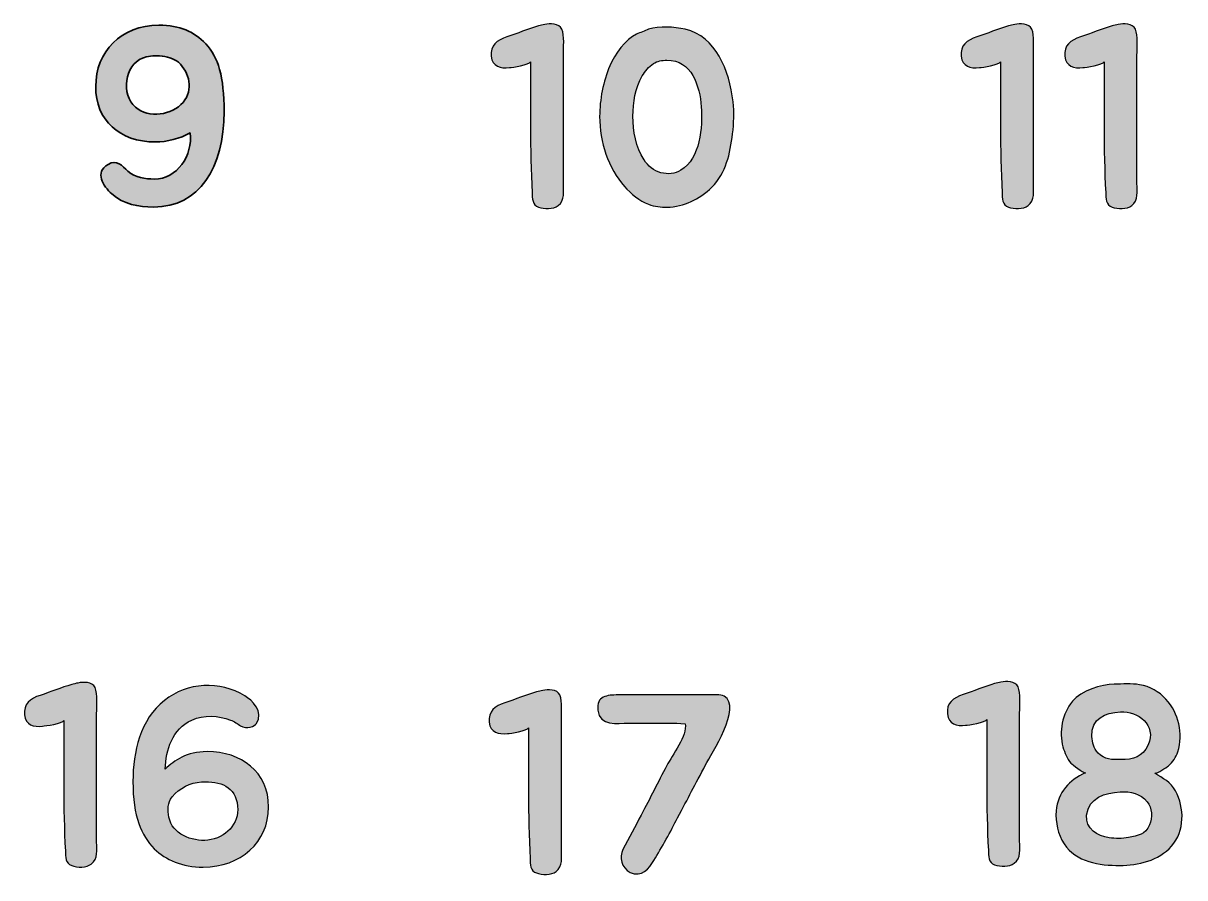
# Model space of a CAD drawing. Header units: millimetres. Extents: x 48 to 162, y 109 to 188.
# Drawn here: x 48.14 to 70.89, y 123.42 to 140.17 of the extents above; entities that cross this region are included whole.
import ezdxf

# ---------------------------------------------------------------- set-up
doc = ezdxf.new("R2010")
doc.units = ezdxf.units.MM
doc.header["$MEASUREMENT"] = 0
doc.layers.add('Layer 2', color=7, linetype='Continuous', lineweight=0)

# ---------------------------------------------------------------- blocks, each defined once
blk = doc.blocks.new('Block_27')
at = {"layer": 'Layer 2', "true_color": 0x000000, "transparency": 33554687}
h = blk.add_hatch(color=18, dxfattribs=at)
h.dxf.hatch_style = 2
edge = h.paths.add_edge_path()
edge.add_spline(control_points=[(58.352, 140.142), (58.451, 140.167), (58.634, 140.167), (58.688, 140.053), (58.742, 139.92), (58.718, 139.688), (58.718, 139.544), (58.718, 139.544), (58.718, 137.019), (58.718, 137.019), (58.718, 136.881), (58.752, 136.693), (58.614, 136.594), (58.52, 136.52), (58.337, 136.525), (58.229, 136.565), (58.11, 136.604), (58.105, 136.738), (58.105, 136.846), (58.06, 137.711), (58.075, 138.531), (58.075, 139.411), (58.055, 139.352), (57.715, 139.297), (57.66, 139.297), (57.487, 139.278), (57.324, 139.317), (57.304, 139.52), (57.28, 139.727), (57.418, 139.841), (57.611, 139.9), (57.818, 139.969), (58.021, 140.053), (58.229, 140.113), (58.273, 140.123), (58.312, 140.137), (58.352, 140.142)], knot_values=[0, 0, 0, 0, 1, 1, 1, 2, 2, 2, 3, 3, 3, 4, 4, 4, 5, 5, 5, 6, 6, 6, 7, 7, 7, 8, 8, 8, 9, 9, 9, 10, 10, 10, 11, 11, 11, 12, 12, 12, 12], degree=3, periodic=0)
h = blk.add_hatch(color=18, dxfattribs=at)
h.dxf.hatch_style = 2
edge = h.paths.add_edge_path()
edge.add_spline(control_points=[(60.481, 139.376), (60.392, 139.317), (60.318, 139.228), (60.263, 139.134), (60.125, 138.897), (60.08, 138.615), (60.08, 138.344), (60.08, 138.062), (60.135, 137.736), (60.298, 137.489), (60.377, 137.37), (60.485, 137.276), (60.629, 137.237), (60.762, 137.202), (60.901, 137.212), (61.019, 137.286), (61.4, 137.518), (61.449, 138.131), (61.419, 138.531), (61.39, 138.927), (61.232, 139.456), (60.742, 139.441), (60.654, 139.441), (60.56, 139.426), (60.481, 139.376)], knot_values=[0, 0, 0, 0, 1, 1, 1, 2, 2, 2, 3, 3, 3, 4, 4, 4, 5, 5, 5, 6, 6, 6, 7, 7, 7, 8, 8, 8, 8], degree=3, periodic=0)
edge = h.paths.add_edge_path()
edge.add_spline(control_points=[(60.387, 136.619), (60.209, 136.688), (60.046, 136.817), (59.912, 136.97), (59.596, 137.326), (59.428, 137.84), (59.428, 138.339), (59.428, 138.675), (59.497, 139.021), (59.626, 139.332), (59.72, 139.554), (59.942, 139.856), (60.15, 139.95), (60.224, 139.984), (60.308, 140.019), (60.387, 140.048), (60.599, 140.113), (60.886, 140.098), (61.103, 140.048), (61.706, 139.905), (61.968, 139.253), (62.042, 138.625), (62.067, 138.418), (62.057, 138.205), (62.032, 137.998), (61.983, 137.612), (61.904, 137.232), (61.627, 136.955), (61.38, 136.713), (61.079, 136.57), (60.748, 136.56), (60.629, 136.56), (60.505, 136.575), (60.387, 136.619)], knot_values=[0, 0, 0, 0, 1, 1, 1, 2, 2, 2, 3, 3, 3, 4, 4, 4, 5, 5, 5, 6, 6, 6, 7, 7, 7, 8, 8, 8, 9, 9, 9, 10, 10, 10, 11, 11, 11, 11], degree=3, periodic=0)
at = {"layer": 'Layer 2', "color": 18, "lineweight": 25, "true_color": 0x000000}
for points, knots in [([(58.352, 140.142), (58.451, 140.167), (58.634, 140.167), (58.688, 140.053), (58.742, 139.92), (58.718, 139.688), (58.718, 139.544), (58.718, 139.544), (58.718, 137.019), (58.718, 137.019), (58.718, 136.881), (58.752, 136.693), (58.614, 136.594), (58.52, 136.52), (58.337, 136.525), (58.229, 136.565), (58.11, 136.604), (58.105, 136.738), (58.105, 136.846), (58.06, 137.711), (58.075, 138.531), (58.075, 139.411), (58.055, 139.352), (57.715, 139.297), (57.66, 139.297), (57.487, 139.278), (57.324, 139.317), (57.304, 139.52), (57.28, 139.727), (57.418, 139.841), (57.611, 139.9), (57.818, 139.969), (58.021, 140.053), (58.229, 140.113), (58.273, 140.123), (58.312, 140.137), (58.352, 140.142)], [0, 0, 0, 0, 1, 1, 1, 2, 2, 2, 3, 3, 3, 4, 4, 4, 5, 5, 5, 6, 6, 6, 7, 7, 7, 8, 8, 8, 9, 9, 9, 10, 10, 10, 11, 11, 11, 12, 12, 12, 12]), ([(60.387, 136.619), (60.209, 136.688), (60.046, 136.817), (59.912, 136.97), (59.596, 137.326), (59.428, 137.84), (59.428, 138.339), (59.428, 138.675), (59.497, 139.021), (59.626, 139.332), (59.72, 139.554), (59.942, 139.856), (60.15, 139.95), (60.224, 139.984), (60.308, 140.019), (60.387, 140.048), (60.599, 140.113), (60.886, 140.098), (61.103, 140.048), (61.706, 139.905), (61.968, 139.253), (62.042, 138.625), (62.067, 138.418), (62.057, 138.205), (62.032, 137.998), (61.983, 137.612), (61.904, 137.232), (61.627, 136.955), (61.38, 136.713), (61.079, 136.57), (60.748, 136.56), (60.629, 136.56), (60.505, 136.575), (60.387, 136.619)], [0, 0, 0, 0, 1, 1, 1, 2, 2, 2, 3, 3, 3, 4, 4, 4, 5, 5, 5, 6, 6, 6, 7, 7, 7, 8, 8, 8, 9, 9, 9, 10, 10, 10, 11, 11, 11, 11]), ([(60.481, 139.376), (60.392, 139.317), (60.318, 139.228), (60.263, 139.134), (60.125, 138.897), (60.08, 138.615), (60.08, 138.344), (60.08, 138.062), (60.135, 137.736), (60.298, 137.489), (60.377, 137.37), (60.485, 137.276), (60.629, 137.237), (60.762, 137.202), (60.901, 137.212), (61.019, 137.286), (61.4, 137.518), (61.449, 138.131), (61.419, 138.531), (61.39, 138.927), (61.232, 139.456), (60.742, 139.441), (60.654, 139.441), (60.56, 139.426), (60.481, 139.376)], [0, 0, 0, 0, 1, 1, 1, 2, 2, 2, 3, 3, 3, 4, 4, 4, 5, 5, 5, 6, 6, 6, 7, 7, 7, 8, 8, 8, 8])]:
    blk.add_open_spline(points, degree=3, knots=knots, dxfattribs=at)
blk = doc.blocks.new('Block_28')
at = {"layer": 'Layer 2', "true_color": 0x000000, "transparency": 33554687}
h = blk.add_hatch(color=18, dxfattribs=at)
h.dxf.hatch_style = 2
edge = h.paths.add_edge_path()
edge.add_spline(control_points=[(67.558, 140.142), (67.657, 140.167), (67.84, 140.167), (67.894, 140.053), (67.948, 139.92), (67.924, 139.688), (67.924, 139.544), (67.924, 139.544), (67.924, 137.019), (67.924, 137.019), (67.924, 136.881), (67.958, 136.693), (67.82, 136.594), (67.726, 136.52), (67.543, 136.525), (67.435, 136.565), (67.316, 136.604), (67.311, 136.738), (67.311, 136.846), (67.267, 137.711), (67.281, 138.531), (67.281, 139.411), (67.261, 139.352), (66.921, 139.297), (66.866, 139.297), (66.693, 139.278), (66.53, 139.317), (66.51, 139.52), (66.486, 139.727), (66.624, 139.841), (66.817, 139.9), (67.024, 139.969), (67.227, 140.053), (67.435, 140.113), (67.479, 140.123), (67.518, 140.137), (67.558, 140.142)], knot_values=[0, 0, 0, 0, 1, 1, 1, 2, 2, 2, 3, 3, 3, 4, 4, 4, 5, 5, 5, 6, 6, 6, 7, 7, 7, 8, 8, 8, 9, 9, 9, 10, 10, 10, 11, 11, 11, 12, 12, 12, 12], degree=3, periodic=0)
h = blk.add_hatch(color=18, dxfattribs=at)
h.dxf.hatch_style = 2
edge = h.paths.add_edge_path()
edge.add_spline(control_points=[(69.588, 140.142), (69.687, 140.167), (69.87, 140.167), (69.924, 140.053), (69.978, 139.92), (69.954, 139.688), (69.954, 139.544), (69.954, 139.544), (69.954, 137.019), (69.954, 137.019), (69.954, 136.881), (69.988, 136.693), (69.85, 136.594), (69.756, 136.52), (69.573, 136.525), (69.465, 136.565), (69.346, 136.604), (69.341, 136.738), (69.341, 136.846), (69.296, 137.711), (69.311, 138.531), (69.311, 139.411), (69.291, 139.352), (68.951, 139.297), (68.896, 139.297), (68.723, 139.278), (68.56, 139.317), (68.54, 139.52), (68.516, 139.727), (68.654, 139.841), (68.847, 139.9), (69.054, 139.969), (69.257, 140.053), (69.465, 140.113), (69.509, 140.123), (69.548, 140.137), (69.588, 140.142)], knot_values=[0, 0, 0, 0, 1, 1, 1, 2, 2, 2, 3, 3, 3, 4, 4, 4, 5, 5, 5, 6, 6, 6, 7, 7, 7, 8, 8, 8, 9, 9, 9, 10, 10, 10, 11, 11, 11, 12, 12, 12, 12], degree=3, periodic=0)
at = {"layer": 'Layer 2', "color": 18, "lineweight": 25, "true_color": 0x000000}
for points in [[(67.558, 140.142), (67.657, 140.167), (67.84, 140.167), (67.894, 140.053), (67.948, 139.92), (67.924, 139.688), (67.924, 139.544), (67.924, 139.544), (67.924, 137.019), (67.924, 137.019), (67.924, 136.881), (67.958, 136.693), (67.82, 136.594), (67.726, 136.52), (67.543, 136.525), (67.435, 136.565), (67.316, 136.604), (67.311, 136.738), (67.311, 136.846), (67.267, 137.711), (67.281, 138.531), (67.281, 139.411), (67.261, 139.352), (66.921, 139.297), (66.866, 139.297), (66.693, 139.278), (66.53, 139.317), (66.51, 139.52), (66.486, 139.727), (66.624, 139.841), (66.817, 139.9), (67.024, 139.969), (67.227, 140.053), (67.435, 140.113), (67.479, 140.123), (67.518, 140.137), (67.558, 140.142)], [(69.588, 140.142), (69.687, 140.167), (69.87, 140.167), (69.924, 140.053), (69.978, 139.92), (69.954, 139.688), (69.954, 139.544), (69.954, 139.544), (69.954, 137.019), (69.954, 137.019), (69.954, 136.881), (69.988, 136.693), (69.85, 136.594), (69.756, 136.52), (69.573, 136.525), (69.465, 136.565), (69.346, 136.604), (69.341, 136.738), (69.341, 136.846), (69.296, 137.711), (69.311, 138.531), (69.311, 139.411), (69.291, 139.352), (68.951, 139.297), (68.896, 139.297), (68.723, 139.278), (68.56, 139.317), (68.54, 139.52), (68.516, 139.727), (68.654, 139.841), (68.847, 139.9), (69.054, 139.969), (69.257, 140.053), (69.465, 140.113), (69.509, 140.123), (69.548, 140.137), (69.588, 140.142)]]:
    blk.add_open_spline(points, degree=3, knots=[0, 0, 0, 0, 1, 1, 1, 2, 2, 2, 3, 3, 3, 4, 4, 4, 5, 5, 5, 6, 6, 6, 7, 7, 7, 8, 8, 8, 9, 9, 9, 10, 10, 10, 11, 11, 11, 12, 12, 12, 12], dxfattribs=at)
blk = doc.blocks.new('Block_32')
at = {"layer": 'Layer 2', "true_color": 0x000000, "transparency": 33554687}
h = blk.add_hatch(color=18, dxfattribs=at)
h.dxf.hatch_style = 2
edge = h.paths.add_edge_path()
edge.add_spline(control_points=[(49.208, 127.237), (49.307, 127.262), (49.49, 127.262), (49.544, 127.149), (49.599, 127.015), (49.574, 126.783), (49.574, 126.64), (49.574, 126.64), (49.574, 124.115), (49.574, 124.115), (49.574, 123.976), (49.609, 123.788), (49.47, 123.69), (49.376, 123.615), (49.193, 123.62), (49.085, 123.66), (48.966, 123.699), (48.961, 123.833), (48.961, 123.942), (48.917, 124.806), (48.932, 125.627), (48.932, 126.506), (48.912, 126.447), (48.571, 126.393), (48.516, 126.393), (48.344, 126.373), (48.181, 126.412), (48.161, 126.615), (48.136, 126.823), (48.274, 126.936), (48.467, 126.995), (48.675, 127.065), (48.877, 127.149), (49.085, 127.208), (49.129, 127.218), (49.169, 127.233), (49.208, 127.237)], knot_values=[0, 0, 0, 0, 1, 1, 1, 2, 2, 2, 3, 3, 3, 4, 4, 4, 5, 5, 5, 6, 6, 6, 7, 7, 7, 8, 8, 8, 9, 9, 9, 10, 10, 10, 11, 11, 11, 12, 12, 12, 12], degree=3, periodic=0)
h = blk.add_hatch(color=18, dxfattribs=at)
h.dxf.hatch_style = 2
edge = h.paths.add_edge_path()
edge.add_spline(control_points=[(51.055, 125.009), (50.961, 124.895), (50.961, 124.747), (50.991, 124.609), (51.05, 124.278), (51.436, 124.124), (51.752, 124.159), (52.103, 124.199), (52.37, 124.47), (52.335, 124.826), (52.296, 125.212), (51.999, 125.32), (51.628, 125.3), (51.406, 125.286), (51.199, 125.182), (51.055, 125.009)], knot_values=[0, 0, 0, 0, 1, 1, 1, 2, 2, 2, 3, 3, 3, 4, 4, 4, 5, 5, 5, 5], degree=3, periodic=0)
edge = h.paths.add_edge_path()
edge.add_spline(control_points=[(52.197, 126.511), (51.965, 126.6), (51.673, 126.62), (51.436, 126.511), (51.055, 126.333), (50.932, 125.933), (50.917, 125.547), (51.095, 125.725), (51.337, 125.893), (51.737, 125.893), (52.404, 125.893), (52.943, 125.503), (52.943, 124.806), (52.943, 124.115), (52.389, 123.63), (51.663, 123.63), (51.243, 123.63), (50.932, 123.769), (50.704, 123.991), (50.447, 124.253), (50.285, 124.614), (50.285, 125.31), (50.285, 125.889), (50.428, 126.521), (50.902, 126.897), (51.347, 127.252), (51.989, 127.287), (52.478, 126.985), (52.612, 126.902), (52.859, 126.684), (52.706, 126.442), (52.676, 126.388), (52.508, 126.328), (52.395, 126.397), (52.335, 126.437), (52.266, 126.486), (52.197, 126.511)], knot_values=[0, 0, 0, 0, 1, 1, 1, 2, 2, 2, 3, 3, 3, 4, 4, 4, 5, 5, 5, 6, 6, 6, 7, 7, 7, 8, 8, 8, 9, 9, 9, 10, 10, 10, 11, 11, 11, 12, 12, 12, 12], degree=3, periodic=0)
at = {"layer": 'Layer 2', "color": 18, "lineweight": 25, "true_color": 0x000000}
for points, knots in [([(49.208, 127.237), (49.307, 127.262), (49.49, 127.262), (49.544, 127.149), (49.599, 127.015), (49.574, 126.783), (49.574, 126.64), (49.574, 126.64), (49.574, 124.115), (49.574, 124.115), (49.574, 123.976), (49.609, 123.788), (49.47, 123.69), (49.376, 123.615), (49.193, 123.62), (49.085, 123.66), (48.966, 123.699), (48.961, 123.833), (48.961, 123.942), (48.917, 124.806), (48.932, 125.627), (48.932, 126.506), (48.912, 126.447), (48.571, 126.393), (48.516, 126.393), (48.344, 126.373), (48.181, 126.412), (48.161, 126.615), (48.136, 126.823), (48.274, 126.936), (48.467, 126.995), (48.675, 127.065), (48.877, 127.149), (49.085, 127.208), (49.129, 127.218), (49.169, 127.233), (49.208, 127.237)], [0, 0, 0, 0, 1, 1, 1, 2, 2, 2, 3, 3, 3, 4, 4, 4, 5, 5, 5, 6, 6, 6, 7, 7, 7, 8, 8, 8, 9, 9, 9, 10, 10, 10, 11, 11, 11, 12, 12, 12, 12]), ([(52.197, 126.511), (51.965, 126.6), (51.673, 126.62), (51.436, 126.511), (51.055, 126.333), (50.932, 125.933), (50.917, 125.547), (51.095, 125.725), (51.337, 125.893), (51.737, 125.893), (52.404, 125.893), (52.943, 125.503), (52.943, 124.806), (52.943, 124.115), (52.389, 123.63), (51.663, 123.63), (51.243, 123.63), (50.932, 123.769), (50.704, 123.991), (50.447, 124.253), (50.285, 124.614), (50.285, 125.31), (50.285, 125.889), (50.428, 126.521), (50.902, 126.897), (51.347, 127.252), (51.989, 127.287), (52.478, 126.985), (52.612, 126.902), (52.859, 126.684), (52.706, 126.442), (52.676, 126.388), (52.508, 126.328), (52.395, 126.397), (52.335, 126.437), (52.266, 126.486), (52.197, 126.511)], [0, 0, 0, 0, 1, 1, 1, 2, 2, 2, 3, 3, 3, 4, 4, 4, 5, 5, 5, 6, 6, 6, 7, 7, 7, 8, 8, 8, 9, 9, 9, 10, 10, 10, 11, 11, 11, 12, 12, 12, 12]), ([(51.055, 125.009), (50.961, 124.895), (50.961, 124.747), (50.991, 124.609), (51.05, 124.278), (51.436, 124.124), (51.752, 124.159), (52.103, 124.199), (52.37, 124.47), (52.335, 124.826), (52.296, 125.212), (51.999, 125.32), (51.628, 125.3), (51.406, 125.286), (51.199, 125.182), (51.055, 125.009)], [0, 0, 0, 0, 1, 1, 1, 2, 2, 2, 3, 3, 3, 4, 4, 4, 5, 5, 5, 5])]:
    blk.add_open_spline(points, degree=3, knots=knots, dxfattribs=at)
blk = doc.blocks.new('Block_33')
at = {"layer": 'Layer 2', "true_color": 0x000000, "transparency": 33554687}
h = blk.add_hatch(color=18, dxfattribs=at)
h.dxf.hatch_style = 2
edge = h.paths.add_edge_path()
edge.add_spline(control_points=[(58.313, 127.092), (58.411, 127.117), (58.594, 127.117), (58.648, 127.004), (58.703, 126.87), (58.678, 126.638), (58.678, 126.495), (58.678, 126.495), (58.678, 123.969), (58.678, 123.969), (58.678, 123.831), (58.713, 123.643), (58.574, 123.545), (58.481, 123.47), (58.298, 123.475), (58.189, 123.515), (58.07, 123.554), (58.065, 123.688), (58.065, 123.797), (58.021, 124.661), (58.036, 125.482), (58.036, 126.361), (58.016, 126.302), (57.675, 126.248), (57.621, 126.248), (57.448, 126.228), (57.285, 126.267), (57.265, 126.47), (57.24, 126.678), (57.379, 126.791), (57.571, 126.85), (57.779, 126.92), (57.981, 127.004), (58.189, 127.063), (58.234, 127.073), (58.273, 127.088), (58.313, 127.092)], knot_values=[0, 0, 0, 0, 1, 1, 1, 2, 2, 2, 3, 3, 3, 4, 4, 4, 5, 5, 5, 6, 6, 6, 7, 7, 7, 8, 8, 8, 9, 9, 9, 10, 10, 10, 11, 11, 11, 12, 12, 12, 12], degree=3, periodic=0)
h = blk.add_hatch(color=18, dxfattribs=at)
h.dxf.hatch_style = 2
edge = h.paths.add_edge_path()
edge.add_spline(control_points=[(59.789, 127.004), (59.789, 127.004), (61.578, 127.004), (61.578, 127.004), (61.667, 127.004), (61.785, 127.023), (61.869, 126.979), (62.225, 126.776), (61.612, 125.847), (61.504, 125.635), (61.296, 125.244), (61.163, 124.987), (60.955, 124.597), (60.822, 124.33), (60.644, 124.019), (60.49, 123.762), (60.397, 123.599), (60.253, 123.421), (60.026, 123.525), (59.853, 123.619), (59.804, 123.821), (59.883, 123.974), (60.006, 124.197), (60.125, 124.429), (60.243, 124.651), (60.422, 124.987), (60.565, 125.289), (60.743, 125.62), (60.852, 125.818), (61.148, 126.213), (61.103, 126.44), (60.871, 126.46), (60.703, 126.45), (60.481, 126.45), (60.481, 126.45), (60.001, 126.45), (60.001, 126.45), (59.769, 126.45), (59.428, 126.381), (59.394, 126.707), (59.379, 126.845), (59.423, 126.92), (59.497, 126.959), (59.577, 126.999), (59.68, 127.004), (59.789, 127.004)], knot_values=[0, 0, 0, 0, 1, 1, 1, 2, 2, 2, 3, 3, 3, 4, 4, 4, 5, 5, 5, 6, 6, 6, 7, 7, 7, 8, 8, 8, 9, 9, 9, 10, 10, 10, 11, 11, 11, 12, 12, 12, 13, 13, 13, 14, 14, 14, 15, 15, 15, 15], degree=3, periodic=0)
at = {"layer": 'Layer 2', "color": 18, "lineweight": 25, "true_color": 0x000000}
for points, knots in [([(58.313, 127.092), (58.411, 127.117), (58.594, 127.117), (58.648, 127.004), (58.703, 126.87), (58.678, 126.638), (58.678, 126.495), (58.678, 126.495), (58.678, 123.969), (58.678, 123.969), (58.678, 123.831), (58.713, 123.643), (58.574, 123.545), (58.481, 123.47), (58.298, 123.475), (58.189, 123.515), (58.07, 123.554), (58.065, 123.688), (58.065, 123.797), (58.021, 124.661), (58.036, 125.482), (58.036, 126.361), (58.016, 126.302), (57.675, 126.248), (57.621, 126.248), (57.448, 126.228), (57.285, 126.267), (57.265, 126.47), (57.24, 126.678), (57.379, 126.791), (57.571, 126.85), (57.779, 126.92), (57.981, 127.004), (58.189, 127.063), (58.234, 127.073), (58.273, 127.088), (58.313, 127.092)], [0, 0, 0, 0, 1, 1, 1, 2, 2, 2, 3, 3, 3, 4, 4, 4, 5, 5, 5, 6, 6, 6, 7, 7, 7, 8, 8, 8, 9, 9, 9, 10, 10, 10, 11, 11, 11, 12, 12, 12, 12]), ([(59.789, 127.004), (59.789, 127.004), (61.578, 127.004), (61.578, 127.004), (61.667, 127.004), (61.785, 127.023), (61.869, 126.979), (62.225, 126.776), (61.612, 125.847), (61.504, 125.635), (61.296, 125.244), (61.163, 124.987), (60.955, 124.597), (60.822, 124.33), (60.644, 124.019), (60.49, 123.762), (60.397, 123.599), (60.253, 123.421), (60.026, 123.525), (59.853, 123.619), (59.804, 123.821), (59.883, 123.974), (60.006, 124.197), (60.125, 124.429), (60.243, 124.651), (60.422, 124.987), (60.565, 125.289), (60.743, 125.62), (60.852, 125.818), (61.148, 126.213), (61.103, 126.44), (60.871, 126.46), (60.703, 126.45), (60.481, 126.45), (60.481, 126.45), (60.001, 126.45), (60.001, 126.45), (59.769, 126.45), (59.428, 126.381), (59.394, 126.707), (59.379, 126.845), (59.423, 126.92), (59.497, 126.959), (59.577, 126.999), (59.68, 127.004), (59.789, 127.004)], [0, 0, 0, 0, 1, 1, 1, 2, 2, 2, 3, 3, 3, 4, 4, 4, 5, 5, 5, 6, 6, 6, 7, 7, 7, 8, 8, 8, 9, 9, 9, 10, 10, 10, 11, 11, 11, 12, 12, 12, 13, 13, 13, 14, 14, 14, 15, 15, 15, 15])]:
    blk.add_open_spline(points, degree=3, knots=knots, dxfattribs=at)
blk = doc.blocks.new('Block_34')
at = {"layer": 'Layer 2', "true_color": 0x000000, "transparency": 33554687}
h = blk.add_hatch(color=18, dxfattribs=at)
h.dxf.hatch_style = 2
edge = h.paths.add_edge_path()
edge.add_spline(control_points=[(67.289, 127.254), (67.388, 127.279), (67.571, 127.279), (67.625, 127.165), (67.679, 127.032), (67.655, 126.8), (67.655, 126.656), (67.655, 126.656), (67.655, 124.131), (67.655, 124.131), (67.655, 123.993), (67.689, 123.805), (67.551, 123.706), (67.457, 123.632), (67.274, 123.637), (67.166, 123.677), (67.047, 123.716), (67.042, 123.85), (67.042, 123.958), (66.997, 124.823), (67.012, 125.643), (67.012, 126.523), (66.992, 126.464), (66.652, 126.409), (66.597, 126.409), (66.424, 126.39), (66.261, 126.429), (66.241, 126.632), (66.217, 126.839), (66.355, 126.953), (66.548, 127.012), (66.755, 127.081), (66.958, 127.165), (67.166, 127.225), (67.21, 127.235), (67.249, 127.249), (67.289, 127.254)], knot_values=[0, 0, 0, 0, 1, 1, 1, 2, 2, 2, 3, 3, 3, 4, 4, 4, 5, 5, 5, 6, 6, 6, 7, 7, 7, 8, 8, 8, 9, 9, 9, 10, 10, 10, 11, 11, 11, 12, 12, 12, 12], degree=3, periodic=0)
h = blk.add_hatch(color=18, dxfattribs=at)
h.dxf.hatch_style = 2
edge = h.paths.add_edge_path()
edge.add_spline(control_points=[(69.072, 126.192), (69.077, 126.068), (69.101, 125.96), (69.195, 125.866), (69.309, 125.737), (69.477, 125.732), (69.635, 125.737), (69.877, 125.737), (70.065, 125.787), (70.174, 126.024), (70.342, 126.409), (69.976, 126.696), (69.63, 126.671), (69.324, 126.652), (69.057, 126.548), (69.072, 126.192)], knot_values=[0, 0, 0, 0, 1, 1, 1, 2, 2, 2, 3, 3, 3, 4, 4, 4, 5, 5, 5, 5], degree=3, periodic=0)
edge = h.paths.add_edge_path()
edge.add_spline(control_points=[(68.968, 124.645), (68.943, 124.383), (69.18, 124.23), (69.408, 124.205), (69.531, 124.186), (69.665, 124.186), (69.788, 124.21), (69.971, 124.25), (70.124, 124.26), (70.198, 124.457), (70.258, 124.596), (70.253, 124.798), (70.154, 124.907), (70.011, 125.08), (69.838, 125.115), (69.625, 125.105), (69.334, 125.09), (69.007, 124.991), (68.968, 124.645)], knot_values=[0, 0, 0, 0, 1, 1, 1, 2, 2, 2, 3, 3, 3, 4, 4, 4, 5, 5, 5, 6, 6, 6, 6], degree=3, periodic=0)
edge = h.paths.add_edge_path()
edge.add_spline(control_points=[(68.528, 124.087), (68.404, 124.275), (68.355, 124.507), (68.37, 124.734), (68.4, 125.09), (68.632, 125.342), (68.943, 125.475), (68.889, 125.475), (68.696, 125.638), (68.661, 125.668), (68.583, 125.752), (68.538, 125.876), (68.503, 125.984), (68.42, 126.281), (68.488, 126.637), (68.691, 126.879), (68.859, 127.086), (69.255, 127.21), (69.507, 127.215), (69.675, 127.215), (69.843, 127.23), (70.006, 127.205), (70.208, 127.17), (70.386, 127.066), (70.52, 126.923), (70.782, 126.637), (70.856, 126.256), (70.757, 125.886), (70.722, 125.782), (70.653, 125.693), (70.569, 125.614), (70.535, 125.584), (70.352, 125.461), (70.302, 125.47), (70.46, 125.372), (70.618, 125.297), (70.707, 125.124), (70.89, 124.788), (70.89, 124.334), (70.633, 124.042), (70.381, 123.756), (69.976, 123.662), (69.615, 123.662), (69.225, 123.662), (68.755, 123.726), (68.528, 124.087)], knot_values=[0, 0, 0, 0, 1, 1, 1, 2, 2, 2, 3, 3, 3, 4, 4, 4, 5, 5, 5, 6, 6, 6, 7, 7, 7, 8, 8, 8, 9, 9, 9, 10, 10, 10, 11, 11, 11, 12, 12, 12, 13, 13, 13, 14, 14, 14, 15, 15, 15, 15], degree=3, periodic=0)
at = {"layer": 'Layer 2', "color": 18, "lineweight": 25, "true_color": 0x000000}
for points, knots in [([(67.289, 127.254), (67.388, 127.279), (67.571, 127.279), (67.625, 127.165), (67.679, 127.032), (67.655, 126.8), (67.655, 126.656), (67.655, 126.656), (67.655, 124.131), (67.655, 124.131), (67.655, 123.993), (67.689, 123.805), (67.551, 123.706), (67.457, 123.632), (67.274, 123.637), (67.166, 123.677), (67.047, 123.716), (67.042, 123.85), (67.042, 123.958), (66.997, 124.823), (67.012, 125.643), (67.012, 126.523), (66.992, 126.464), (66.652, 126.409), (66.597, 126.409), (66.424, 126.39), (66.261, 126.429), (66.241, 126.632), (66.217, 126.839), (66.355, 126.953), (66.548, 127.012), (66.755, 127.081), (66.958, 127.165), (67.166, 127.225), (67.21, 127.235), (67.249, 127.249), (67.289, 127.254)], [0, 0, 0, 0, 1, 1, 1, 2, 2, 2, 3, 3, 3, 4, 4, 4, 5, 5, 5, 6, 6, 6, 7, 7, 7, 8, 8, 8, 9, 9, 9, 10, 10, 10, 11, 11, 11, 12, 12, 12, 12]), ([(68.528, 124.087), (68.404, 124.275), (68.355, 124.507), (68.37, 124.734), (68.4, 125.09), (68.632, 125.342), (68.943, 125.475), (68.889, 125.475), (68.696, 125.638), (68.661, 125.668), (68.583, 125.752), (68.538, 125.876), (68.503, 125.984), (68.42, 126.281), (68.488, 126.637), (68.691, 126.879), (68.859, 127.086), (69.255, 127.21), (69.507, 127.215), (69.675, 127.215), (69.843, 127.23), (70.006, 127.205), (70.208, 127.17), (70.386, 127.066), (70.52, 126.923), (70.782, 126.637), (70.856, 126.256), (70.757, 125.886), (70.722, 125.782), (70.653, 125.693), (70.569, 125.614), (70.535, 125.584), (70.352, 125.461), (70.302, 125.47), (70.46, 125.372), (70.618, 125.297), (70.707, 125.124), (70.89, 124.788), (70.89, 124.334), (70.633, 124.042), (70.381, 123.756), (69.976, 123.662), (69.615, 123.662), (69.225, 123.662), (68.755, 123.726), (68.528, 124.087)], [0, 0, 0, 0, 1, 1, 1, 2, 2, 2, 3, 3, 3, 4, 4, 4, 5, 5, 5, 6, 6, 6, 7, 7, 7, 8, 8, 8, 9, 9, 9, 10, 10, 10, 11, 11, 11, 12, 12, 12, 13, 13, 13, 14, 14, 14, 15, 15, 15, 15]), ([(69.072, 126.192), (69.077, 126.068), (69.101, 125.96), (69.195, 125.866), (69.309, 125.737), (69.477, 125.732), (69.635, 125.737), (69.877, 125.737), (70.065, 125.787), (70.174, 126.024), (70.342, 126.409), (69.976, 126.696), (69.63, 126.671), (69.324, 126.652), (69.057, 126.548), (69.072, 126.192)], [0, 0, 0, 0, 1, 1, 1, 2, 2, 2, 3, 3, 3, 4, 4, 4, 5, 5, 5, 5]), ([(68.968, 124.645), (68.943, 124.383), (69.18, 124.23), (69.408, 124.205), (69.531, 124.186), (69.665, 124.186), (69.788, 124.21), (69.971, 124.25), (70.124, 124.26), (70.198, 124.457), (70.258, 124.596), (70.253, 124.798), (70.154, 124.907), (70.011, 125.08), (69.838, 125.115), (69.625, 125.105), (69.334, 125.09), (69.007, 124.991), (68.968, 124.645)], [0, 0, 0, 0, 1, 1, 1, 2, 2, 2, 3, 3, 3, 4, 4, 4, 5, 5, 5, 6, 6, 6, 6])]:
    blk.add_open_spline(points, degree=3, knots=knots, dxfattribs=at)

msp = doc.modelspace()

# ---------------------------------------------------------------- hatches: boundary and pattern name
at = {"layer": 'Layer 2', "true_color": 0x000000, "transparency": 33554687}
h = msp.add_hatch(color=18, dxfattribs=at)
h.dxf.hatch_style = 2
edge = h.paths.add_edge_path()
edge.add_spline(control_points=[(50.475, 139.485), (50.114, 139.342), (50.05, 138.774), (50.336, 138.522), (50.593, 138.289), (51.053, 138.368), (51.266, 138.616), (51.478, 138.863), (51.394, 139.204), (51.176, 139.401), (51.087, 139.475), (50.949, 139.515), (50.806, 139.53), (50.687, 139.535), (50.564, 139.515), (50.475, 139.485)], knot_values=[0, 0, 0, 0, 1, 1, 1, 2, 2, 2, 3, 3, 3, 4, 4, 4, 5, 5, 5, 5], degree=3, periodic=0)
edge = h.paths.add_edge_path()
edge.add_spline(control_points=[(49.872, 136.822), (49.699, 136.98), (49.531, 137.242), (49.798, 137.4), (49.971, 137.504), (50.07, 137.375), (50.188, 137.266), (50.336, 137.143), (50.519, 137.113), (50.707, 137.113), (51.142, 137.113), (51.468, 137.578), (51.404, 138.018), (51.211, 137.904), (50.949, 137.84), (50.727, 137.84), (50.02, 137.84), (49.556, 138.265), (49.556, 138.927), (49.556, 139.614), (50.055, 140.128), (50.791, 140.128), (51.211, 140.128), (51.478, 140.004), (51.715, 139.762), (51.957, 139.505), (52.071, 139.12), (52.071, 138.438), (52.071, 137.326), (51.582, 136.565), (50.692, 136.565), (50.391, 136.565), (50.104, 136.619), (49.872, 136.822)], knot_values=[0, 0, 0, 0, 1, 1, 1, 2, 2, 2, 3, 3, 3, 4, 4, 4, 5, 5, 5, 6, 6, 6, 7, 7, 7, 8, 8, 8, 9, 9, 9, 10, 10, 10, 11, 11, 11, 11], degree=3, periodic=0)

# ---------------------------------------------------------------- linework, layer by layer
at = {"layer": 'Layer 2', "color": 18, "lineweight": 35, "true_color": 0x000000}
for points, knots in [([(49.872, 136.822), (49.699, 136.98), (49.531, 137.242), (49.798, 137.4), (49.971, 137.504), (50.07, 137.375), (50.188, 137.266), (50.336, 137.143), (50.519, 137.113), (50.707, 137.113), (51.142, 137.113), (51.468, 137.578), (51.404, 138.018), (51.211, 137.904), (50.949, 137.84), (50.727, 137.84), (50.02, 137.84), (49.556, 138.265), (49.556, 138.927), (49.556, 139.614), (50.055, 140.128), (50.791, 140.128), (51.211, 140.128), (51.478, 140.004), (51.715, 139.762), (51.957, 139.505), (52.071, 139.12), (52.071, 138.438), (52.071, 137.326), (51.582, 136.565), (50.692, 136.565), (50.391, 136.565), (50.104, 136.619), (49.872, 136.822)], [0, 0, 0, 0, 1, 1, 1, 2, 2, 2, 3, 3, 3, 4, 4, 4, 5, 5, 5, 6, 6, 6, 7, 7, 7, 8, 8, 8, 9, 9, 9, 10, 10, 10, 11, 11, 11, 11]), ([(50.475, 139.485), (50.114, 139.342), (50.05, 138.774), (50.336, 138.522), (50.593, 138.289), (51.053, 138.368), (51.266, 138.616), (51.478, 138.863), (51.394, 139.204), (51.176, 139.401), (51.087, 139.475), (50.949, 139.515), (50.806, 139.53), (50.687, 139.535), (50.564, 139.515), (50.475, 139.485)], [0, 0, 0, 0, 1, 1, 1, 2, 2, 2, 3, 3, 3, 4, 4, 4, 5, 5, 5, 5])]:
    msp.add_open_spline(points, degree=3, knots=knots, dxfattribs=at)

# ---------------------------------------------------------------- block references
at = {"layer": 'Layer 2'}
for name in ['Block_27', 'Block_28', 'Block_32', 'Block_34', 'Block_33']:
    msp.add_blockref(name, (0, 0), dxfattribs=at)

doc.saveas('drawing.dxf')
